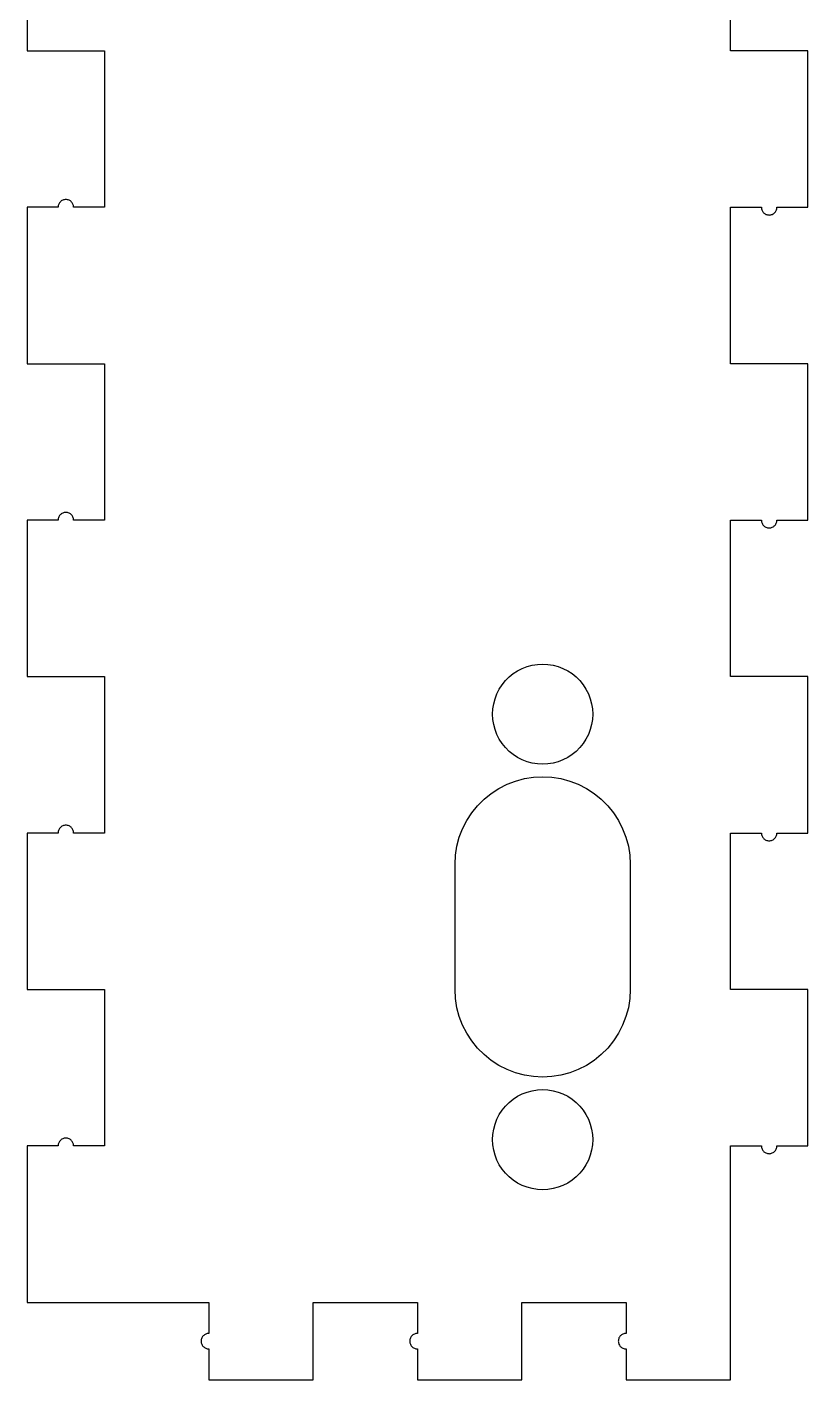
# Model space of a CAD drawing. Header units: metres. Extents: x -3 to 208, y -3 to 103.
# Drawn here: x 106.9 to 138.1, y -3.1 to 51 of the extents above; entities that cross this region are included whole.
import ezdxf

# ---------------------------------------------------------------- set-up
doc = ezdxf.new("R2010")
doc.units = ezdxf.units.M

msp = doc.modelspace()

# ---------------------------------------------------------------- linework, layer by layer
for p, q in [((106.9, 56.25), (106.9, 50)), ((135, 50), (135, 56.25)), ((106.9, 50), (110, 50)), ((110, 50), (110, 43.75)), ((138.1, 50), (135, 50)), ((138.1, 43.75), (138.1, 50)), ((108.142, 43.7824), (108.14, 43.75)), ((108.147, 43.8144), (108.142, 43.7824)), ((108.155, 43.8458), (108.147, 43.8144)), ((108.167, 43.8761), (108.155, 43.8458)), ((108.182, 43.905), (108.167, 43.8761)), ((108.199, 43.9322), (108.182, 43.905)), ((108.22, 43.9574), (108.199, 43.9322)), ((108.243, 43.9804), (108.22, 43.9574)), ((108.268, 44.0008), (108.243, 43.9804)), ((108.295, 44.0185), (108.268, 44.0008)), ((108.324, 44.0332), (108.295, 44.0185)), ((108.354, 44.0448), (108.324, 44.0332)), ((108.386, 44.0532), (108.354, 44.0448)), ((108.418, 44.0583), (108.386, 44.0532)), ((108.45, 44.06), (108.418, 44.0583)), ((108.482, 44.0583), (108.45, 44.06)), ((108.514, 44.0532), (108.482, 44.0583)), ((108.546, 44.0448), (108.514, 44.0532)), ((108.576, 44.0332), (108.546, 44.0448)), ((108.605, 44.0185), (108.576, 44.0332)), ((108.632, 44.0008), (108.605, 44.0185)), ((108.657, 43.9804), (108.632, 44.0008)), ((108.68, 43.9574), (108.657, 43.9804)), ((108.701, 43.9322), (108.68, 43.9574)), ((108.718, 43.905), (108.701, 43.9322)), ((108.733, 43.8761), (108.718, 43.905)), ((108.745, 43.8458), (108.733, 43.8761)), ((108.753, 43.8144), (108.745, 43.8458)), ((108.758, 43.7824), (108.753, 43.8144)), ((108.76, 43.75), (108.758, 43.7824)), ((108.14, 43.75), (106.9, 43.75)), ((106.9, 43.75), (106.9, 37.5)), ((110, 43.75), (108.76, 43.75)), ((135, 37.5), (135, 43.75)), ((135, 43.75), (136.24, 43.75)), ((136.24, 43.75), (136.242, 43.7176)), ((136.242, 43.7176), (136.247, 43.6856)), ((136.247, 43.6856), (136.255, 43.6542)), ((136.255, 43.6542), (136.267, 43.6239)), ((136.267, 43.6239), (136.282, 43.595)), ((136.282, 43.595), (136.299, 43.5678)), ((136.299, 43.5678), (136.32, 43.5426)), ((136.32, 43.5426), (136.343, 43.5196)), ((136.343, 43.5196), (136.368, 43.4992)), ((136.368, 43.4992), (136.395, 43.4815)), ((136.395, 43.4815), (136.424, 43.4668)), ((136.424, 43.4668), (136.454, 43.4552)), ((136.454, 43.4552), (136.486, 43.4468)), ((136.486, 43.4468), (136.518, 43.4417)), ((136.518, 43.4417), (136.55, 43.44)), ((136.55, 43.44), (136.582, 43.4417)), ((136.582, 43.4417), (136.614, 43.4468)), ((136.614, 43.4468), (136.646, 43.4552)), ((136.646, 43.4552), (136.676, 43.4668)), ((136.676, 43.4668), (136.705, 43.4815)), ((136.705, 43.4815), (136.732, 43.4992)), ((136.732, 43.4992), (136.757, 43.5196)), ((136.757, 43.5196), (136.78, 43.5426)), ((136.78, 43.5426), (136.801, 43.5678)), ((136.801, 43.5678), (136.818, 43.595)), ((136.818, 43.595), (136.833, 43.6239)), ((136.833, 43.6239), (136.845, 43.6542)), ((136.845, 43.6542), (136.853, 43.6856)), ((136.853, 43.6856), (136.858, 43.7176)), ((136.858, 43.7176), (136.86, 43.75)), ((136.86, 43.75), (138.1, 43.75)), ((106.9, 37.5), (110, 37.5)), ((110, 37.5), (110, 31.25)), ((138.1, 37.5), (135, 37.5)), ((138.1, 31.25), (138.1, 37.5)), ((108.167, 31.3761), (108.155, 31.3458)), ((108.182, 31.405), (108.167, 31.3761)), ((108.199, 31.4322), (108.182, 31.405)), ((108.22, 31.4574), (108.199, 31.4322)), ((108.243, 31.4804), (108.22, 31.4574)), ((108.268, 31.5008), (108.243, 31.4804)), ((108.295, 31.5185), (108.268, 31.5008)), ((108.324, 31.5332), (108.295, 31.5185)), ((108.354, 31.5448), (108.324, 31.5332)), ((108.386, 31.5532), (108.354, 31.5448)), ((108.418, 31.5583), (108.386, 31.5532)), ((108.45, 31.56), (108.418, 31.5583)), ((108.482, 31.5583), (108.45, 31.56)), ((108.514, 31.5532), (108.482, 31.5583)), ((108.546, 31.5448), (108.514, 31.5532)), ((108.576, 31.5332), (108.546, 31.5448)), ((108.605, 31.5185), (108.576, 31.5332)), ((108.632, 31.5008), (108.605, 31.5185)), ((108.657, 31.4804), (108.632, 31.5008)), ((108.68, 31.4574), (108.657, 31.4804)), ((108.701, 31.4322), (108.68, 31.4574)), ((108.718, 31.405), (108.701, 31.4322)), ((108.733, 31.3761), (108.718, 31.405)), ((108.745, 31.3458), (108.733, 31.3761)), ((108.14, 31.25), (106.9, 31.25)), ((106.9, 31.25), (106.9, 25)), ((108.142, 31.2824), (108.14, 31.25)), ((108.147, 31.3144), (108.142, 31.2824)), ((108.155, 31.3458), (108.147, 31.3144)), ((108.753, 31.3144), (108.745, 31.3458)), ((108.758, 31.2824), (108.753, 31.3144)), ((108.76, 31.25), (108.758, 31.2824)), ((110, 31.25), (108.76, 31.25)), ((135, 25), (135, 31.25)), ((135, 31.25), (136.24, 31.25)), ((136.24, 31.25), (136.242, 31.2176)), ((136.242, 31.2176), (136.247, 31.1856)), ((136.247, 31.1856), (136.255, 31.1542)), ((136.255, 31.1542), (136.267, 31.1239)), ((136.267, 31.1239), (136.282, 31.095)), ((136.282, 31.095), (136.299, 31.0678)), ((136.299, 31.0678), (136.32, 31.0426)), ((136.32, 31.0426), (136.343, 31.0196)), ((136.343, 31.0196), (136.368, 30.9992)), ((136.368, 30.9992), (136.395, 30.9815)), ((136.395, 30.9815), (136.424, 30.9668)), ((136.424, 30.9668), (136.454, 30.9552)), ((136.454, 30.9552), (136.486, 30.9468)), ((136.486, 30.9468), (136.518, 30.9417)), ((136.518, 30.9417), (136.55, 30.94)), ((136.55, 30.94), (136.582, 30.9417)), ((136.582, 30.9417), (136.614, 30.9468)), ((136.614, 30.9468), (136.646, 30.9552)), ((136.646, 30.9552), (136.676, 30.9668)), ((136.676, 30.9668), (136.705, 30.9815)), ((136.705, 30.9815), (136.732, 30.9992)), ((136.732, 30.9992), (136.757, 31.0196)), ((136.757, 31.0196), (136.78, 31.0426)), ((136.78, 31.0426), (136.801, 31.0678)), ((136.801, 31.0678), (136.818, 31.095)), ((136.818, 31.095), (136.833, 31.1239)), ((136.833, 31.1239), (136.845, 31.1542)), ((136.845, 31.1542), (136.853, 31.1856)), ((136.853, 31.1856), (136.858, 31.2176)), ((136.858, 31.2176), (136.86, 31.25)), ((136.86, 31.25), (138.1, 31.25)), ((126.882, 25.4021), (127.084, 25.4563)), ((127.084, 25.4563), (127.291, 25.489)), ((127.291, 25.489), (127.5, 25.5)), ((127.5, 25.5), (127.709, 25.489)), ((127.709, 25.489), (127.916, 25.4563)), ((127.916, 25.4563), (128.118, 25.4021)), ((106.9, 25), (110, 25)), ((110, 25), (110, 18.75)), ((126.014, 24.8383), (126.162, 24.9863)), ((126.162, 24.9863), (126.324, 25.118)), ((126.324, 25.118), (126.5, 25.232)), ((126.5, 25.232), (126.687, 25.3271)), ((126.687, 25.3271), (126.882, 25.4021)), ((128.118, 25.4021), (128.313, 25.3271)), ((128.313, 25.3271), (128.5, 25.232)), ((128.5, 25.232), (128.676, 25.118)), ((128.676, 25.118), (128.838, 24.9863)), ((128.838, 24.9863), (128.986, 24.8383)), ((138.1, 25), (135, 25)), ((138.1, 18.75), (138.1, 25)), ((125.673, 24.3135), (125.768, 24.5)), ((125.768, 24.5), (125.882, 24.6756)), ((125.882, 24.6756), (126.014, 24.8383)), ((128.986, 24.8383), (129.118, 24.6756)), ((129.118, 24.6756), (129.232, 24.5)), ((129.232, 24.5), (129.327, 24.3135)), ((125.511, 23.709), (125.544, 23.9158)), ((125.544, 23.9158), (125.598, 24.118)), ((125.598, 24.118), (125.673, 24.3135)), ((129.327, 24.3135), (129.402, 24.118)), ((129.402, 24.118), (129.456, 23.9158)), ((129.456, 23.9158), (129.489, 23.709)), ((125.5, 23.5), (125.511, 23.709)), ((125.511, 23.2909), (125.5, 23.5)), ((125.544, 23.0842), (125.511, 23.2909)), ((129.489, 23.2909), (129.456, 23.0842)), ((129.489, 23.709), (129.5, 23.5)), ((129.5, 23.5), (129.489, 23.2909)), ((125.598, 22.882), (125.544, 23.0842)), ((125.673, 22.6865), (125.598, 22.882)), ((129.402, 22.882), (129.327, 22.6865)), ((129.456, 23.0842), (129.402, 22.882)), ((125.768, 22.5), (125.673, 22.6865)), ((125.882, 22.3244), (125.768, 22.5)), ((126.014, 22.1617), (125.882, 22.3244)), ((126.162, 22.0137), (126.014, 22.1617)), ((128.986, 22.1617), (128.838, 22.0137)), ((129.118, 22.3244), (128.986, 22.1617)), ((129.232, 22.5), (129.118, 22.3244)), ((129.327, 22.6865), (129.232, 22.5)), ((126.324, 21.882), (126.162, 22.0137)), ((126.5, 21.7679), (126.324, 21.882)), ((126.687, 21.6729), (126.5, 21.7679)), ((126.882, 21.5979), (126.687, 21.6729)), ((128.313, 21.6729), (128.118, 21.5979)), ((128.5, 21.7679), (128.313, 21.6729)), ((128.676, 21.882), (128.5, 21.7679)), ((128.838, 22.0137), (128.676, 21.882)), ((127.084, 21.5437), (126.882, 21.5979)), ((127.291, 21.511), (127.084, 21.5437)), ((127.5, 21.5), (127.291, 21.511)), ((127.709, 21.511), (127.5, 21.5)), ((127.916, 21.5437), (127.709, 21.511)), ((128.118, 21.5979), (127.916, 21.5437)), ((125.75, 20.5311), (126.076, 20.6974)), ((126.076, 20.6974), (126.418, 20.8287)), ((126.418, 20.8287), (126.772, 20.9235)), ((126.772, 20.9235), (127.134, 20.9808)), ((127.134, 20.9808), (127.5, 21)), ((127.5, 21), (127.866, 20.9808)), ((127.866, 20.9808), (128.228, 20.9235)), ((128.228, 20.9235), (128.582, 20.8287)), ((128.582, 20.8287), (128.924, 20.6974)), ((128.924, 20.6974), (129.25, 20.5311)), ((124.899, 19.8419), (125.158, 20.101)), ((125.158, 20.101), (125.443, 20.3316)), ((125.443, 20.3316), (125.75, 20.5311)), ((129.25, 20.5311), (129.557, 20.3316)), ((129.557, 20.3316), (129.842, 20.101)), ((129.842, 20.101), (130.101, 19.8419)), ((124.469, 19.25), (124.668, 19.5572)), ((124.668, 19.5572), (124.899, 19.8419)), ((130.101, 19.8419), (130.332, 19.5572)), ((130.332, 19.5572), (130.531, 19.25)), ((108.199, 18.9322), (108.182, 18.905)), ((108.22, 18.9574), (108.199, 18.9322)), ((108.243, 18.9804), (108.22, 18.9574)), ((108.268, 19.0008), (108.243, 18.9804)), ((108.295, 19.0185), (108.268, 19.0008)), ((108.324, 19.0332), (108.295, 19.0185)), ((108.354, 19.0448), (108.324, 19.0332)), ((108.386, 19.0532), (108.354, 19.0448)), ((108.418, 19.0583), (108.386, 19.0532)), ((108.45, 19.06), (108.418, 19.0583)), ((108.482, 19.0583), (108.45, 19.06)), ((108.514, 19.0532), (108.482, 19.0583)), ((108.546, 19.0448), (108.514, 19.0532)), ((108.576, 19.0332), (108.546, 19.0448)), ((108.605, 19.0185), (108.576, 19.0332)), ((108.632, 19.0008), (108.605, 19.0185)), ((108.657, 18.9804), (108.632, 19.0008)), ((108.68, 18.9574), (108.657, 18.9804)), ((108.701, 18.9322), (108.68, 18.9574)), ((108.718, 18.905), (108.701, 18.9322)), ((124.171, 18.5816), (124.303, 18.9236)), ((124.303, 18.9236), (124.469, 19.25)), ((130.531, 19.25), (130.697, 18.9236)), ((130.697, 18.9236), (130.829, 18.5816)), ((108.14, 18.75), (106.9, 18.75)), ((106.9, 18.75), (106.9, 12.5)), ((108.142, 18.7824), (108.14, 18.75)), ((108.147, 18.8144), (108.142, 18.7824)), ((108.155, 18.8458), (108.147, 18.8144)), ((108.167, 18.8761), (108.155, 18.8458)), ((108.182, 18.905), (108.167, 18.8761)), ((108.733, 18.8761), (108.718, 18.905)), ((108.745, 18.8458), (108.733, 18.8761)), ((108.753, 18.8144), (108.745, 18.8458)), ((108.758, 18.7824), (108.753, 18.8144)), ((108.76, 18.75), (108.758, 18.7824)), ((110, 18.75), (108.76, 18.75)), ((124.076, 18.2277), (124.171, 18.5816)), ((130.829, 18.5816), (130.924, 18.2277)), ((135, 12.5), (135, 18.75)), ((135, 18.75), (136.24, 18.75)), ((136.24, 18.75), (136.242, 18.7176)), ((136.242, 18.7176), (136.247, 18.6856)), ((136.247, 18.6856), (136.255, 18.6542)), ((136.255, 18.6542), (136.267, 18.6239)), ((136.267, 18.6239), (136.282, 18.595)), ((136.282, 18.595), (136.299, 18.5678)), ((136.299, 18.5678), (136.32, 18.5426)), ((136.32, 18.5426), (136.343, 18.5196)), ((136.343, 18.5196), (136.368, 18.4992)), ((136.368, 18.4992), (136.395, 18.4815)), ((136.395, 18.4815), (136.424, 18.4668)), ((136.424, 18.4668), (136.454, 18.4552)), ((136.454, 18.4552), (136.486, 18.4468)), ((136.486, 18.4468), (136.518, 18.4417)), ((136.518, 18.4417), (136.55, 18.44)), ((136.55, 18.44), (136.582, 18.4417)), ((136.582, 18.4417), (136.614, 18.4468)), ((136.614, 18.4468), (136.646, 18.4552)), ((136.646, 18.4552), (136.676, 18.4668)), ((136.676, 18.4668), (136.705, 18.4815)), ((136.705, 18.4815), (136.732, 18.4992)), ((136.732, 18.4992), (136.757, 18.5196)), ((136.757, 18.5196), (136.78, 18.5426)), ((136.78, 18.5426), (136.801, 18.5678)), ((136.801, 18.5678), (136.818, 18.595)), ((136.818, 18.595), (136.833, 18.6239)), ((136.833, 18.6239), (136.845, 18.6542)), ((136.845, 18.6542), (136.853, 18.6856)), ((136.853, 18.6856), (136.858, 18.7176)), ((136.858, 18.7176), (136.86, 18.75)), ((136.86, 18.75), (138.1, 18.75)), ((124, 17.5), (124.019, 17.8658)), ((124.019, 17.8658), (124.076, 18.2277)), ((130.924, 18.2277), (130.981, 17.8658)), ((130.981, 17.8658), (131, 17.5)), ((124, 12.5), (124, 17.5)), ((131, 17.5), (131, 12.5)), ((106.9, 12.5), (110, 12.5)), ((110, 12.5), (110, 6.25)), ((124.019, 12.1341), (124, 12.5)), ((131, 12.5), (130.981, 12.1341)), ((138.1, 12.5), (135, 12.5)), ((138.1, 6.25), (138.1, 12.5)), ((124.076, 11.7723), (124.019, 12.1341)), ((130.981, 12.1341), (130.924, 11.7723)), ((124.171, 11.4184), (124.076, 11.7723)), ((124.303, 11.0764), (124.171, 11.4184)), ((130.829, 11.4184), (130.697, 11.0764)), ((130.924, 11.7723), (130.829, 11.4184)), ((124.469, 10.75), (124.303, 11.0764)), ((130.697, 11.0764), (130.531, 10.75)), ((124.668, 10.4427), (124.469, 10.75)), ((124.899, 10.158), (124.668, 10.4427)), ((130.332, 10.4427), (130.101, 10.158)), ((130.531, 10.75), (130.332, 10.4427)), ((125.158, 9.89899), (124.899, 10.158)), ((125.443, 9.66843), (125.158, 9.89899)), ((129.842, 9.89899), (129.557, 9.66843)), ((130.101, 10.158), (129.842, 9.89899)), ((125.75, 9.4689), (125.443, 9.66843)), ((126.076, 9.30258), (125.75, 9.4689)), ((126.418, 9.1713), (126.076, 9.30258)), ((128.924, 9.30258), (128.582, 9.1713)), ((129.25, 9.4689), (128.924, 9.30258)), ((129.557, 9.66843), (129.25, 9.4689)), ((126.772, 9.07648), (126.418, 9.1713)), ((127.134, 9.01917), (126.772, 9.07648)), ((127.5, 9), (127.134, 9.01917)), ((127.866, 9.01917), (127.5, 9)), ((128.228, 9.07648), (127.866, 9.01917)), ((128.582, 9.1713), (128.228, 9.07648)), ((126.162, 7.98628), (126.324, 8.11803)), ((126.324, 8.11803), (126.5, 8.23204)), ((126.5, 8.23204), (126.687, 8.32709)), ((126.687, 8.32709), (126.882, 8.4021)), ((126.882, 8.4021), (127.084, 8.45628)), ((127.084, 8.45628), (127.291, 8.48903)), ((127.291, 8.48903), (127.5, 8.5)), ((127.5, 8.5), (127.709, 8.48903)), ((127.709, 8.48903), (127.916, 8.45628)), ((127.916, 8.45628), (128.118, 8.4021)), ((128.118, 8.4021), (128.313, 8.32709)), ((128.313, 8.32709), (128.5, 8.23204)), ((128.5, 8.23204), (128.676, 8.11803)), ((128.676, 8.11803), (128.838, 7.98628)), ((125.768, 7.5), (125.882, 7.67557)), ((125.882, 7.67557), (126.014, 7.83826)), ((126.014, 7.83826), (126.162, 7.98628)), ((128.838, 7.98628), (128.986, 7.83826)), ((128.986, 7.83826), (129.118, 7.67557)), ((129.118, 7.67557), (129.232, 7.5)), ((125.544, 6.91582), (125.598, 7.11803)), ((125.598, 7.11803), (125.673, 7.31346)), ((125.673, 7.31346), (125.768, 7.5)), ((129.232, 7.5), (129.327, 7.31346)), ((129.327, 7.31346), (129.402, 7.11803)), ((129.402, 7.11803), (129.456, 6.91582)), ((108.268, 6.50079), (108.243, 6.48036)), ((108.295, 6.51846), (108.268, 6.50079)), ((108.324, 6.53319), (108.295, 6.51846)), ((108.354, 6.54482), (108.324, 6.53319)), ((108.386, 6.55322), (108.354, 6.54482)), ((108.418, 6.55829), (108.386, 6.55322)), ((108.45, 6.56), (108.418, 6.55829)), ((108.482, 6.55829), (108.45, 6.56)), ((108.514, 6.55322), (108.482, 6.55829)), ((108.546, 6.54482), (108.514, 6.55322)), ((108.576, 6.53319), (108.546, 6.54482)), ((108.605, 6.51846), (108.576, 6.53319)), ((108.632, 6.50079), (108.605, 6.51846)), ((108.657, 6.48036), (108.632, 6.50079)), ((125.5, 6.5), (125.511, 6.70905)), ((125.511, 6.29094), (125.5, 6.5)), ((125.511, 6.70905), (125.544, 6.91582)), ((129.456, 6.91582), (129.489, 6.70905)), ((129.489, 6.70905), (129.5, 6.5)), ((129.5, 6.5), (129.489, 6.29094)), ((108.14, 6.25), (106.9, 6.25)), ((106.9, 6.25), (106.9, 0)), ((108.142, 6.28239), (108.14, 6.25)), ((108.147, 6.31444), (108.142, 6.28239)), ((108.155, 6.34579), (108.147, 6.31444)), ((108.167, 6.37608), (108.155, 6.34579)), ((108.182, 6.405), (108.167, 6.37608)), ((108.199, 6.43221), (108.182, 6.405)), ((108.22, 6.45743), (108.199, 6.43221)), ((108.243, 6.48036), (108.22, 6.45743)), ((108.68, 6.45743), (108.657, 6.48036)), ((108.701, 6.43221), (108.68, 6.45743)), ((108.718, 6.405), (108.701, 6.43221)), ((108.733, 6.37608), (108.718, 6.405)), ((108.745, 6.34579), (108.733, 6.37608)), ((108.753, 6.31444), (108.745, 6.34579)), ((108.758, 6.28239), (108.753, 6.31444)), ((108.76, 6.25), (108.758, 6.28239)), ((110, 6.25), (108.76, 6.25)), ((125.544, 6.08417), (125.511, 6.29094)), ((125.598, 5.88196), (125.544, 6.08417)), ((129.456, 6.08417), (129.402, 5.88196)), ((129.489, 6.29094), (129.456, 6.08417)), ((135, -3.09999), (135, 6.25)), ((135, 6.25), (136.24, 6.25)), ((136.24, 6.25), (136.242, 6.21761)), ((136.242, 6.21761), (136.247, 6.18556)), ((136.247, 6.18556), (136.255, 6.15421)), ((136.255, 6.15421), (136.267, 6.12392)), ((136.267, 6.12392), (136.282, 6.095)), ((136.282, 6.095), (136.299, 6.06779)), ((136.299, 6.06779), (136.32, 6.04257)), ((136.32, 6.04257), (136.343, 6.01964)), ((136.343, 6.01964), (136.368, 5.99921)), ((136.368, 5.99921), (136.395, 5.98154)), ((136.395, 5.98154), (136.424, 5.96681)), ((136.424, 5.96681), (136.454, 5.95518)), ((136.454, 5.95518), (136.486, 5.94678)), ((136.486, 5.94678), (136.518, 5.94171)), ((136.582, 5.94171), (136.614, 5.94678)), ((136.614, 5.94678), (136.646, 5.95518)), ((136.646, 5.95518), (136.676, 5.96681)), ((136.676, 5.96681), (136.705, 5.98154)), ((136.705, 5.98154), (136.732, 5.99921)), ((136.732, 5.99921), (136.757, 6.01964)), ((136.757, 6.01964), (136.78, 6.04257)), ((136.78, 6.04257), (136.801, 6.06779)), ((136.801, 6.06779), (136.818, 6.095)), ((136.818, 6.095), (136.833, 6.12392)), ((136.833, 6.12392), (136.845, 6.15421)), ((136.845, 6.15421), (136.853, 6.18556)), ((136.853, 6.18556), (136.858, 6.21761)), ((136.858, 6.21761), (136.86, 6.25)), ((136.86, 6.25), (138.1, 6.25)), ((125.673, 5.68652), (125.598, 5.88196)), ((125.768, 5.5), (125.673, 5.68652)), ((125.882, 5.32442), (125.768, 5.5)), ((129.232, 5.5), (129.118, 5.32442)), ((129.327, 5.68652), (129.232, 5.5)), ((129.402, 5.88196), (129.327, 5.68652)), ((136.518, 5.94171), (136.55, 5.94)), ((136.55, 5.94), (136.582, 5.94171)), ((126.014, 5.16173), (125.882, 5.32442)), ((126.162, 5.0137), (126.014, 5.16173)), ((126.324, 4.88196), (126.162, 5.0137)), ((126.5, 4.76794), (126.324, 4.88196)), ((128.676, 4.88196), (128.5, 4.76794)), ((128.838, 5.0137), (128.676, 4.88196)), ((128.986, 5.16173), (128.838, 5.0137)), ((129.118, 5.32442), (128.986, 5.16173)), ((126.687, 4.6729), (126.5, 4.76794)), ((126.882, 4.59789), (126.687, 4.6729)), ((127.084, 4.5437), (126.882, 4.59789)), ((127.291, 4.51096), (127.084, 4.5437)), ((127.5, 4.5), (127.291, 4.51096)), ((127.709, 4.51096), (127.5, 4.5)), ((127.916, 4.5437), (127.709, 4.51096)), ((128.118, 4.59789), (127.916, 4.5437)), ((128.313, 4.6729), (128.118, 4.59789)), ((128.5, 4.76794), (128.313, 4.6729)), ((106.9, 0), (114.167, 0)), ((114.167, 0), (114.167, -1.23999)), ((118.333, 0), (122.5, 0)), ((118.333, -3.09999), (118.333, 0)), ((122.5, 0), (122.5, -1.23999)), ((126.667, -3.09999), (126.667, 0)), ((126.667, 0), (130.833, 0)), ((130.833, 0), (130.833, -1.23999)), ((113.858, -1.51758), (113.857, -1.54999)), ((113.857, -1.54999), (113.858, -1.5824)), ((113.863, -1.48553), (113.858, -1.51758)), ((113.858, -1.5824), (113.863, -1.61444)), ((113.872, -1.45419), (113.863, -1.48553)), ((113.863, -1.61444), (113.872, -1.64578)), ((113.883, -1.4239), (113.872, -1.45419)), ((113.898, -1.39499), (113.883, -1.4239)), ((113.916, -1.36777), (113.898, -1.39499)), ((113.936, -1.34256), (113.916, -1.36777)), ((113.959, -1.31961), (113.936, -1.34256)), ((113.984, -1.29919), (113.959, -1.31961)), ((114.012, -1.28152), (113.984, -1.29919)), ((114.041, -1.26678), (114.012, -1.28152)), ((114.071, -1.25516), (114.041, -1.26678)), ((114.102, -1.24677), (114.071, -1.25516)), ((114.134, -1.24168), (114.102, -1.24677)), ((114.167, -1.23999), (114.134, -1.24168)), ((122.192, -1.51758), (122.19, -1.54999)), ((122.19, -1.54999), (122.192, -1.5824)), ((122.197, -1.48553), (122.192, -1.51758)), ((122.192, -1.5824), (122.197, -1.61444)), ((122.205, -1.45419), (122.197, -1.48553)), ((122.197, -1.61444), (122.205, -1.64578)), ((122.217, -1.4239), (122.205, -1.45419)), ((122.232, -1.39499), (122.217, -1.4239)), ((122.249, -1.36777), (122.232, -1.39499)), ((122.27, -1.34256), (122.249, -1.36777)), ((122.293, -1.31961), (122.27, -1.34256)), ((122.318, -1.29919), (122.293, -1.31961)), ((122.345, -1.28152), (122.318, -1.29919)), ((122.374, -1.26678), (122.345, -1.28152)), ((122.404, -1.25516), (122.374, -1.26678)), ((122.436, -1.24677), (122.404, -1.25516)), ((122.468, -1.24168), (122.436, -1.24677)), ((122.5, -1.23999), (122.468, -1.24168)), ((130.525, -1.51758), (130.523, -1.54999)), ((130.523, -1.54999), (130.525, -1.5824)), ((130.53, -1.48553), (130.525, -1.51758)), ((130.525, -1.5824), (130.53, -1.61444)), ((130.539, -1.45419), (130.53, -1.48553)), ((130.53, -1.61444), (130.539, -1.64578)), ((130.55, -1.4239), (130.539, -1.45419)), ((130.565, -1.39499), (130.55, -1.4239)), ((130.583, -1.36777), (130.565, -1.39499)), ((130.603, -1.34256), (130.583, -1.36777)), ((130.626, -1.31961), (130.603, -1.34256)), ((130.651, -1.29919), (130.626, -1.31961)), ((130.678, -1.28152), (130.651, -1.29919)), ((130.707, -1.26678), (130.678, -1.28152)), ((130.738, -1.25516), (130.707, -1.26678)), ((130.769, -1.24677), (130.738, -1.25516)), ((130.801, -1.24168), (130.769, -1.24677)), ((130.833, -1.23999), (130.801, -1.24168)), ((113.872, -1.64578), (113.883, -1.67607)), ((113.883, -1.67607), (113.898, -1.70499)), ((113.898, -1.70499), (113.916, -1.73219)), ((113.916, -1.73219), (113.936, -1.75742)), ((113.936, -1.75742), (113.959, -1.78036)), ((113.959, -1.78036), (113.984, -1.80078)), ((113.984, -1.80078), (114.012, -1.81845)), ((114.012, -1.81845), (114.041, -1.83319)), ((114.041, -1.83319), (114.071, -1.84482)), ((114.071, -1.84482), (114.102, -1.85321)), ((114.102, -1.85321), (114.134, -1.85829)), ((114.134, -1.85829), (114.167, -1.85999)), ((114.167, -1.85999), (114.167, -3.09999)), ((122.205, -1.64578), (122.217, -1.67607)), ((122.217, -1.67607), (122.232, -1.70499)), ((122.232, -1.70499), (122.249, -1.73219)), ((122.249, -1.73219), (122.27, -1.75742)), ((122.27, -1.75742), (122.293, -1.78036)), ((122.293, -1.78036), (122.318, -1.80078)), ((122.318, -1.80078), (122.345, -1.81845)), ((122.345, -1.81845), (122.374, -1.83319)), ((122.374, -1.83319), (122.404, -1.84482)), ((122.404, -1.84482), (122.436, -1.85321)), ((122.436, -1.85321), (122.468, -1.85829)), ((122.468, -1.85829), (122.5, -1.85999)), ((122.5, -1.85999), (122.5, -3.09999)), ((130.539, -1.64578), (130.55, -1.67607)), ((130.55, -1.67607), (130.565, -1.70499)), ((130.565, -1.70499), (130.583, -1.73219)), ((130.583, -1.73219), (130.603, -1.75742)), ((130.603, -1.75742), (130.626, -1.78036)), ((130.626, -1.78036), (130.651, -1.80078)), ((130.651, -1.80078), (130.678, -1.81845)), ((130.678, -1.81845), (130.707, -1.83319)), ((130.707, -1.83319), (130.738, -1.84482)), ((130.738, -1.84482), (130.769, -1.85321)), ((130.769, -1.85321), (130.801, -1.85829)), ((130.801, -1.85829), (130.833, -1.85999)), ((130.833, -1.85999), (130.833, -3.09999)), ((114.167, -3.09999), (118.333, -3.09999)), ((122.5, -3.09999), (126.667, -3.09999)), ((130.833, -3.09999), (135, -3.09999))]:
    msp.add_line(p, q)

doc.saveas('drawing.dxf')
